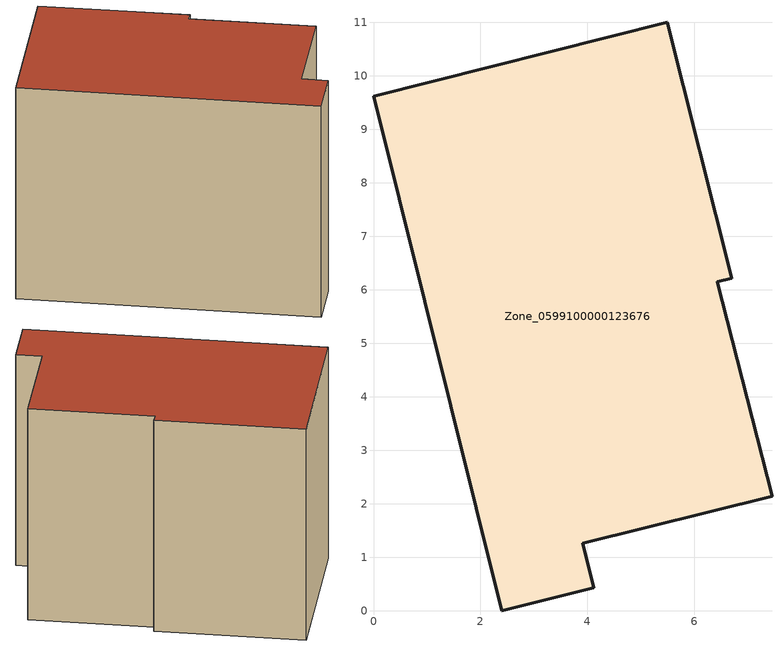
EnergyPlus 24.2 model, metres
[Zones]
Zone_0599100000123676
 floor ground (C_G): 0,9.62 5.49,11 6.7,6.21 6.43,6.15 7.45,2.14 3.91,1.26 4.12,0.43 2.4,0 z0
 wall outside (C_F): 2.4,0 4.12,0.43 3.91,1.26 7.45,2.14 6.43,6.15 6.7,6.21 5.49,11 0,9.62 2.4,0 z0:7.68
 roof outside (C_R): 5.49,11 0,9.62 2.4,0 4.12,0.43 3.91,1.26 7.45,2.14 6.43,6.15 6.7,6.21 z7.68
[BUILDING]
Pand.0599100000123676: North Axis=0; Terrain=City; Loads Convergence Tolerance Value=0.04; Temperature Convergence Tolerance Value=0.4; Solar Distribution=FullExterior; Maximum Number of Warmup Days=25; Minimum Number of Warmup Days=1
[Site:Location]
Rotterdam.The.Hague.AP_ZH_NLD Design_Conditions: Latitude=51.96; Longitude=4.45; Time Zone=1; Elevation=-4.5
[SITE:GROUNDTEMPERATURE:BUILDINGSURFACE]
18, 18, 18, 18, 18, 18, 18, 18, 18, 18, 18, 18
[MATERIAL] Thermal Absorptance=0.9; Solar Absorptance=0.7; Visible Absorptance=0.7
Name | Roughness | Thickness | Conductivity | Density | Specific Heat
G.TI.1975-1991 | MediumSmooth | 0.15 | 0.288461 | 540 | 1210
F.TI.1975-1991 | Rough | 0.3 | 0.230769 | 1920 | 840
R.TI.1975-1991 | MediumRough | 0.2 | 0.153846 | 1500 | 1000
[CONSTRUCTION]
C_G: G.TI.1975-1991
C_F: F.TI.1975-1991
C_R: R.TI.1975-1991
[ZONE]
Zone_0599100000123676: Type=1; Multiplier=1; Ceiling Height=Autocalculate; Volume=Autocalculate; Floor Area=autocalculate; Part of Total Floor Area=Yes
[ZONEINFILTRATION:DESIGNFLOWRATE]
Infil_Zone_0599100000123676: Zone or ZoneList or Space or SpaceList=Zone_0599100000123676; Schedule=AlwaysOn; Design Flow Rate Calculation Method=Flow/Area; Flow Rate per Floor Area=0.003; Constant Term Coefficient=1; Temperature Term Coefficient=0; Velocity Term Coefficient=0; Velocity Squared Term Coefficient=0
[HVACTEMPLATE:ZONE:IDEALLOADSAIRSYSTEM]
Zone_0599100000123676: Maximum Heating Supply Air Temperature=50; Minimum Cooling Supply Air Temperature=13; Maximum Heating Supply Air Humidity Ratio=0.0156; Minimum Cooling Supply Air Humidity Ratio=0.0077; Heating Limit=NoLimit; Cooling Limit=NoLimit; Dehumidification Control Type=ConstantSensibleHeatRatio; Cooling Sensible Heat Ratio=0.7; Dehumidification Setpoint=60; Humidification Control Type=None; Humidification Setpoint=30; Outdoor Air Method=None; Outdoor Air Flow Rate per Person=0.00944; Outdoor Air Flow Rate per Zone Floor Area=0; Outdoor Air Flow Rate per Zone=0; Demand Controlled Ventilation Type=None; Outdoor Air Economizer Type=NoEconomizer; Heat Recovery Type=None; Sensible Heat Recovery Effectiveness=0.7; Latent Heat Recovery Effectiveness=0.65
[ZONECONTROL:THERMOSTAT]
ThermostatControl_Zone_0599100000123676: Zone or ZoneList=Zone_0599100000123676; Control Type Schedule=DualSetpointControlType; Control 1=Thermostat_Zone_0599100000123676; Temperature Difference Between Cutout And Setpoint=0
[THERMOSTATSETPOINT:DUALSETPOINT]
Thermostat_Zone_0599100000123676: Heating Setpoint Temperature Schedule=HeatingSetpoint_Zone_0599100000123676; Cooling Setpoint Temperature Schedule=CoolingSetpoint_Zone_0599100000123676
[SCHEDULE:COMPACT]
HeatingSetpoint_Zone_0599100000123676: Through: 12/31, For: AllDays, Until: 24:00, 21
CoolingSetpoint_Zone_0599100000123676: Through: 12/31, For: AllDays, Until: 24:00, 24
DualSetpointControlType: Through: 12/31, For: AllDays, Until: 24:00, 4
AlwaysOn: Through: 12/31, For: AllDays, Until: 24:00, 1
